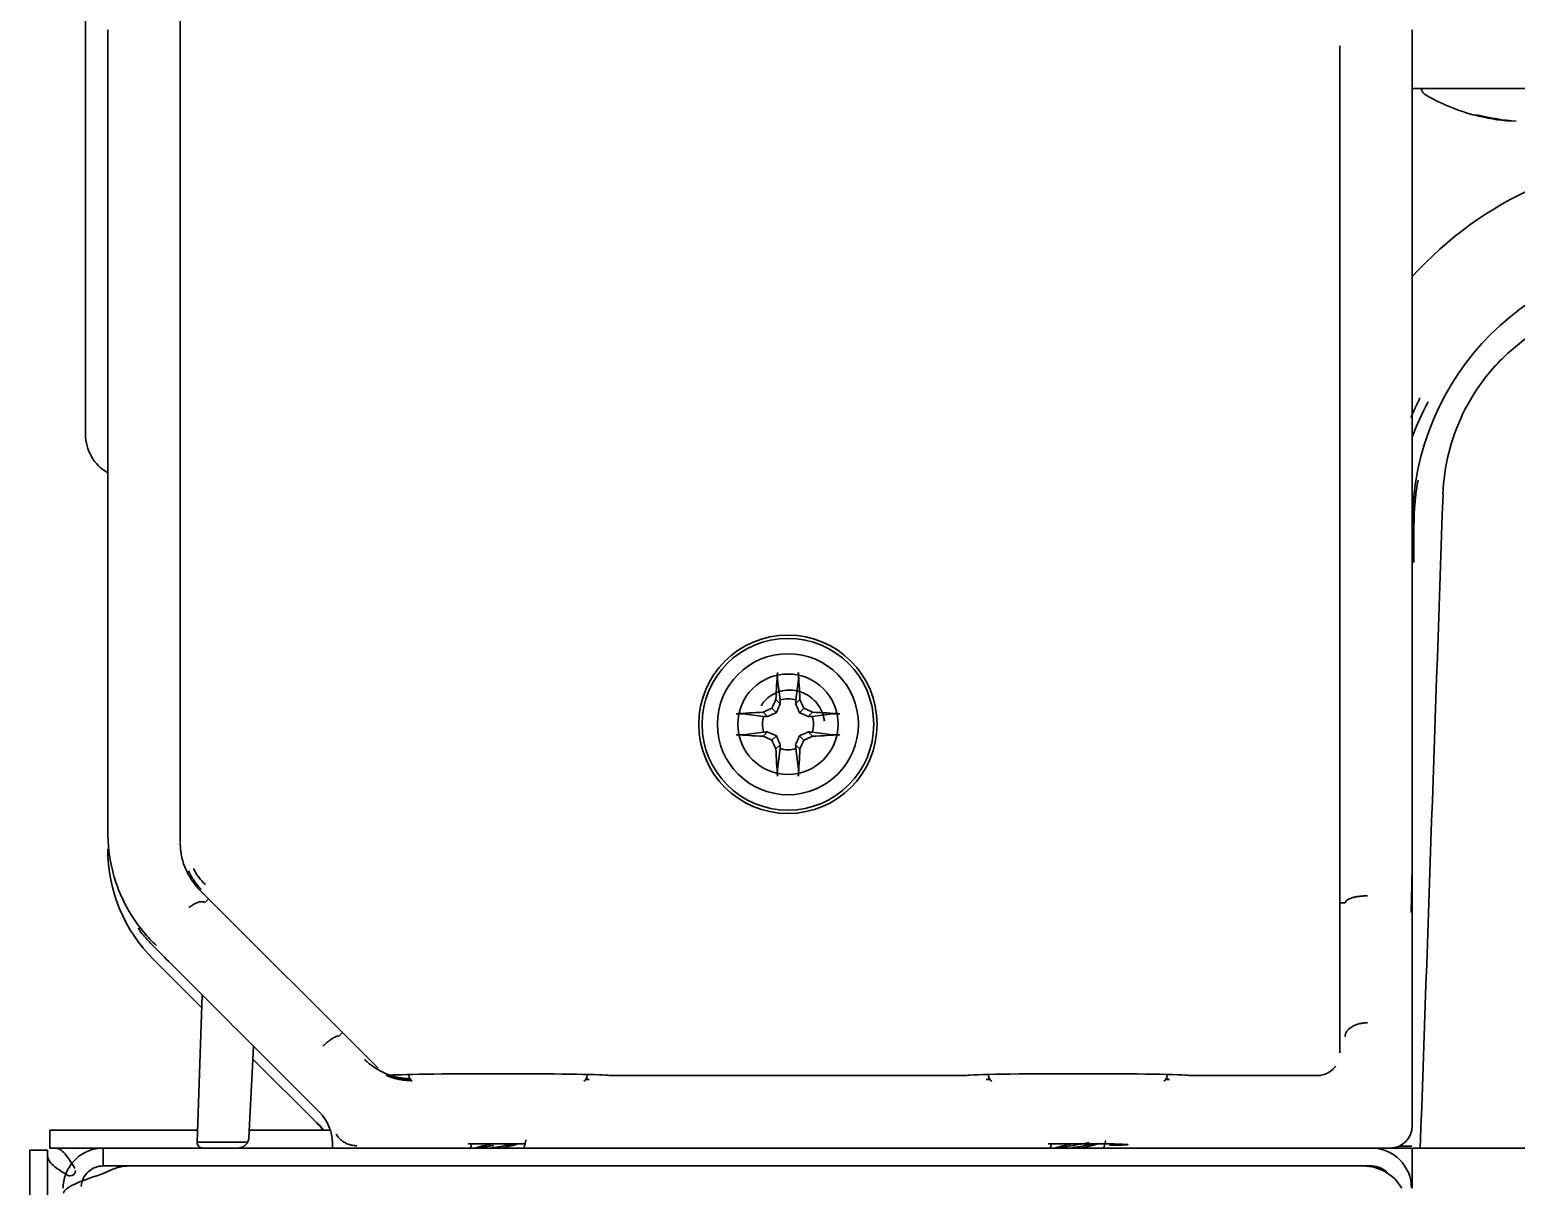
# Model space of a CAD drawing. Header units: inches. Extents: x 786 to 5755, y -850 to 3635.
# Drawn here: x 3394.2 to 3460.9, y 3464.2 to 3516.1 of the extents above; entities that cross this region are included whole.
import ezdxf

# ---------------------------------------------------------------- set-up
doc = ezdxf.new("R2010")
doc.units = ezdxf.units.IN
doc.layers.add('1', color=7, linetype='Continuous', true_color=0xffffff)
doc.layers.add('4', color=7, linetype='Continuous', true_color=0xffffff)

msp = doc.modelspace()

# ---------------------------------------------------------------- linework, layer by layer
at = {"layer": '1', "color": 7, "linetype": 'Continuous', "lineweight": 35}
for p, q in [((3396.74, 3497.951), (3396.74, 3563.951)), ((3397.74, 3516.083), (3397.74, 3480.838)), ((3456.24, 3480.838), (3456.24, 3516.083)), ((3400.99, 3480.145), (3400.99, 3515.355)), ((3452.988, 3480.145), (3452.988, 3515.355)), ((3452.989, 3515.355), (3452.988, 3515.355)), ((3504.271, 3513.451), (3456.241, 3513.451)), ((3460.654, 3512.009), (3460.654, 3511.991)), ((3427.89, 3486.041), (3427.772, 3486.963)), ((3428.59, 3486.041), (3428.708, 3486.963)), ((3427.893, 3485.866), (3427.705, 3486.055)), ((3428.586, 3485.866), (3428.775, 3486.055)), ((3427.15, 3485.301), (3426.228, 3485.419)), ((3427.324, 3485.298), (3427.136, 3485.486)), ((3427.722, 3485.469), (3427.519, 3485.671)), ((3428.758, 3485.469), (3428.96, 3485.671)), ((3429.155, 3485.298), (3429.344, 3485.486)), ((3429.33, 3485.301), (3430.252, 3485.419)), ((3427.15, 3484.601), (3426.228, 3484.483)), ((3427.324, 3484.604), (3427.136, 3484.416)), ((3427.722, 3484.433), (3427.519, 3484.23)), ((3428.758, 3484.433), (3428.96, 3484.23)), ((3429.155, 3484.604), (3429.344, 3484.416)), ((3429.33, 3484.601), (3430.252, 3484.483)), ((3427.893, 3484.035), (3427.705, 3483.847)), ((3427.89, 3483.861), (3427.772, 3482.939)), ((3428.586, 3484.035), (3428.775, 3483.847)), ((3428.59, 3483.861), (3428.708, 3482.939)), ((3397.74, 3480.838), (3397.74, 3480.054)), ((3452.988, 3480.145), (3452.989, 3480.145)), ((3452.988, 3470.217), (3452.988, 3478.804)), ((3409.86, 3469.527), (3401.871, 3477.516)), ((3402.258, 3477.128), (3402.085, 3476.954)), ((3452.991, 3476.952), (3453.233, 3476.951)), ((3456.24, 3474.775), (3456.24, 3476.508)), ((3399.808, 3474.983), (3400.015, 3474.775)), ((3399.79, 3474.401), (3401.959, 3472.232)), ((3401.749, 3466.21), (3401.979, 3472.811)), ((3408.089, 3470.957), (3408.259, 3471.128)), ((3404.278, 3470.508), (3404.064, 3466.425)), ((3404.345, 3470.445), (3407.233, 3467.558)), ((3456.24, 3466.951), (3456.24, 3470.445)), ((3404.249, 3469.942), (3407.068, 3467.122)), ((3411.24, 3469.251), (3411.24, 3469.201)), ((3419.24, 3469.201), (3419.24, 3469.251)), ((3420.123, 3469.216), (3420.138, 3469.213)), ((3420.123, 3469.216), (3420.221, 3469.207)), ((3420.138, 3469.213), (3420.236, 3469.204)), ((3420.236, 3469.204), (3436.244, 3469.204)), ((3436.244, 3469.204), (3436.341, 3469.213)), ((3436.259, 3469.207), (3436.357, 3469.216)), ((3436.341, 3469.213), (3436.357, 3469.216)), ((3437.24, 3469.251), (3437.24, 3469.201)), ((3445.24, 3469.201), (3445.24, 3469.251)), ((3446.123, 3469.216), (3446.138, 3469.213)), ((3446.123, 3469.216), (3446.221, 3469.207)), ((3446.138, 3469.213), (3446.236, 3469.204)), ((3446.238, 3469.203), (3452.004, 3469.203)), ((3452.691, 3469.497), (3452.698, 3469.504)), ((3395.14, 3466.751), (3397.14, 3466.751)), ((3395.14, 3465.951), (3395.14, 3466.751)), ((3401.774, 3466.751), (3397.14, 3466.751)), ((3407.734, 3466.751), (3404.091, 3466.751)), ((3394.24, 3463.851), (3394.24, 3465.851)), ((3394.24, 3465.851), (3395.04, 3465.851)), ((3395.04, 3465.851), (3395.04, 3463.851)), ((3397.14, 3465.951), (3395.14, 3465.951)), ((3397.542, 3465.951), (3397.14, 3465.951)), ((3397.54, 3465.951), (3397.865, 3465.951)), ((3397.865, 3465.951), (3398.711, 3465.951)), ((3398.711, 3465.951), (3454.404, 3465.951)), ((3407.818, 3466.179), (3407.822, 3465.95)), ((3414.042, 3466.141), (3414.051, 3466.11)), ((3414.065, 3466.137), (3414.051, 3466.11)), ((3414.285, 3465.976), (3414.212, 3465.951)), ((3440.042, 3466.141), (3440.051, 3466.11)), ((3440.065, 3466.137), (3440.051, 3466.11)), ((3440.285, 3465.976), (3440.212, 3465.951)), ((3454.404, 3465.951), (3455.24, 3465.951)), ((3456.24, 3465.951), (4195.24, 3465.951)), ((3456.24, 3464.151), (3456.24, 3465.951)), ((3397.54, 3465.151), (3397.865, 3465.151)), ((3398.711, 3465.151), (3397.865, 3465.151)), ((3398.711, 3465.151), (3454.404, 3465.151)), ((3398.711, 3465.149), (3454.04, 3465.149)), ((3404.24, 3465.149), (3404.24, 3465.151)), ((3407.836, 3465.151), (3407.836, 3465.148)), ((3414.036, 3465.151), (3414.037, 3465.149)), ((3416.449, 3465.149), (3416.448, 3465.151)), ((3440.036, 3465.151), (3440.037, 3465.149)), ((3442.449, 3465.149), (3442.448, 3465.151)), ((3449.24, 3465.151), (3449.24, 3465.149)), ((3397.865, 3464.962), (3397.54, 3464.81))]:
    msp.add_line(p, q, dxfattribs=at)
for radius in [4, 3.85, 3.16, 2.25]:
    msp.add_circle((3428.24, 3484.951), radius, dxfattribs=at)
for centre, radius, start, end in [((3457.115, 3513.577), 0.5, 194.60231, 240.32065), ((3461.365, 3521.034), 9.083, 240.32065, 256.7388), ((3398.74, 3497.951), 2, 180, 239.99906), ((3428.24, 3484.951), 1.145, 72.20111, 107.79889), ((3428.24, 3484.951), 1.145, 162.20111, 197.79889), ((3428.24, 3484.951), 1.145, 342.20111, 17.79889), ((3428.24, 3484.951), 1.145, 252.20111, 287.79889), ((3404.74, 3479.35), 7, 180, 225), ((3411.523, 3469.201), 0.283, 180, 241.92751), ((3418.957, 3469.201), 0.283, 298.07249, 0), ((3437.523, 3469.201), 0.283, 180, 241.92751), ((3444.957, 3469.201), 0.283, 298.07249, 0), ((3401.999, 3466.201), 0.25, 178, 270), ((3454.404, 3464.151), 1.8, 0.001, 90), ((3398.711, 3463.149), 2, 90, 115), ((3454.04, 3463.149), 2, 30.06703, 90), ((3454.404, 3464.151), 1, 40.96544, 90), ((3396.04, 3464.951), 0.25, 270, 0)]:
    msp.add_arc(centre, radius, start, end, dxfattribs=at)
for centre, major_axis, ratio, start_param, end_param in [((3461.152, 3521.034), (0, -9.059), 0.947542, 6.033606, 6.225112), ((3459.115, 3521.034), (0, -8.787), 0.206731, 6.237649, 6.328721), ((3461.425, 3521.034), (0, 9.059), 0.995851, 2.892014, 3.083519), ((3427.943, 3484.956), (0.065, 3.728), 0.072244, 0.900133, 1.272854), ((3428.536, 3484.956), (0.065, -3.728), 0.072244, 1.868738, 2.24146), ((3427.686, 3485.209), (1.559, 3.344), 0.094201, 1.359315, 1.476181), ((3428.794, 3485.209), (1.559, -3.344), 0.094201, 1.665412, 1.782277), ((3428.235, 3485.248), (3.728, 0.065), 0.072244, 1.868738, 2.24146), ((3427.981, 3485.505), (3.344, 1.559), 0.094201, 1.665412, 1.782277), ((3428.498, 3485.505), (3.344, -1.559), 0.094201, 1.359315, 1.476181), ((3428.245, 3485.248), (3.728, -0.065), 0.072244, 0.900133, 1.272854), ((3428.235, 3484.654), (-3.728, 0.065), 0.072244, 0.900133, 1.272854), ((3428.245, 3484.654), (-3.728, -0.065), 0.072244, 1.868738, 2.24146), ((3427.981, 3484.397), (-3.344, 1.559), 0.094201, 1.359315, 1.476181), ((3427.686, 3484.692), (-1.559, 3.344), 0.094201, 1.665412, 1.782277), ((3427.943, 3484.946), (-0.065, 3.728), 0.072244, 1.868738, 2.24146), ((3428.536, 3484.946), (-0.065, -3.728), 0.072244, 0.900133, 1.272854), ((3428.794, 3484.692), (-1.559, -3.344), 0.094201, 1.359315, 1.476181), ((3428.498, 3484.397), (-3.344, -1.559), 0.094201, 1.665412, 1.782277), ((3411.369, 3472.056), (-1.148, -2.772), 0.999955, 5.997348, 6.5508), ((3415.24, 3469.199), (5, 0), 0.017455, 0.087266, 2.885131), ((3441.24, 3469.199), (5, 0), 0.017455, 0.087266, 3.054326), ((3451.981, 3470.201), (0.004, -1), 0.999695, 0.153653, 0.785268), ((3451.988, 3470.208), (0.71, -0.704), 0.999698, 0.000009, 0.152445), ((3415.24, 3469.003), (-5, 0), 0.008727, 3.754903, 3.803994), ((3441.24, 3469.003), (-5, 0), 0.008727, 5.620784, 5.675486), ((3441.24, 3469.003), (-5, 0), 0.008727, 3.749292, 3.803994), ((3405.818, 3466.143), (1.841, 0.782), 0.999823, 5.899274, 6.667096), ((3405.749, 3465.632), (0.76, -1.85), 0.999821, 1.774906, 1.96609), ((3455.24, 3466.951), (0.707, -0.707), 0.999695, 5.497939, 7.068431), ((3407.752, 3466.201), (6.003, -0.009), 0.001452, 2.244904, 3.141544), ((3415.24, 3466.108), (2.25, 0), 0.017455, 0.982618, 2.205945), ((3441.24, 3466.108), (2.25, 0), 0.017455, 5.394016, 8.489131)]:
    msp.add_ellipse(centre, major_axis=major_axis, ratio=ratio, start_param=start_param, end_param=end_param, dxfattribs=at)
for points, knots in [([(3400.99, 3515.355), (3400.99, 3515.363), (3400.99, 3515.382), (3400.99, 3515.411), (3400.99, 3515.444), (3400.99, 3515.48), (3400.99, 3515.519), (3400.99, 3515.561), (3400.99, 3515.606), (3400.99, 3515.654), (3400.99, 3515.705), (3400.99, 3515.759), (3400.99, 3515.816), (3400.99, 3515.905), (3400.99, 3516.02), (3400.99, 3516.153), (3400.99, 3516.272), (3400.99, 3516.384), (3400.99, 3516.494), (3400.99, 3516.61), (3400.99, 3516.732), (3400.99, 3516.846), (3400.99, 3516.947), (3400.99, 3517.031), (3400.99, 3517.103), (3400.99, 3517.163), (3400.99, 3517.212), (3400.99, 3517.251), (3400.99, 3517.273), (3400.99, 3517.283)], [0, 0, 0, 0, 0.012547, 0.026606, 0.042175, 0.059252, 0.077837, 0.097927, 0.119522, 0.142618, 0.167217, 0.193315, 0.220914, 0.250011, 0.322371, 0.388142, 0.447348, 0.500002, 0.556656, 0.617196, 0.681636, 0.749995, 0.803508, 0.851103, 0.892774, 0.92851, 0.9583, 0.982134, 1, 1, 1, 1]), ([(3427.772, 3486.963), (3427.771, 3486.97), (3427.77, 3486.978), (3427.769, 3486.993), (3427.769, 3486.998), (3427.768, 3487.009), (3427.768, 3487.021), (3427.767, 3487.034), (3427.767, 3487.047), (3427.767, 3487.054), (3427.767, 3487.075), (3427.767, 3487.089), (3427.767, 3487.112), (3427.767, 3487.119), (3427.767, 3487.134), (3427.767, 3487.15), (3427.767, 3487.165), (3427.768, 3487.18), (3427.768, 3487.187), (3427.769, 3487.21), (3427.769, 3487.224), (3427.771, 3487.251), (3427.772, 3487.264), (3427.773, 3487.276)], [0, 0, 0, 0, 0.125, 0.125, 0.1875, 0.1875, 0.25, 0.3125, 0.3125, 0.375, 0.375, 0.5, 0.5, 0.5625, 0.5625, 0.625, 0.6875, 0.6875, 0.75, 0.75, 0.875, 0.875, 1, 1, 1, 1]), ([(3428.707, 3487.276), (3428.708, 3487.264), (3428.709, 3487.252), (3428.71, 3487.224), (3428.711, 3487.21), (3428.712, 3487.18), (3428.712, 3487.165), (3428.713, 3487.142), (3428.713, 3487.134), (3428.713, 3487.119), (3428.713, 3487.104), (3428.713, 3487.089), (3428.713, 3487.075), (3428.713, 3487.068), (3428.713, 3487.047), (3428.712, 3487.034), (3428.712, 3487.015), (3428.711, 3487.009), (3428.711, 3486.998), (3428.71, 3486.988), (3428.709, 3486.979), (3428.709, 3486.971), (3428.708, 3486.967), (3428.708, 3486.963)], [0, 0, 0, 0, 0.125, 0.125, 0.25, 0.25, 0.375, 0.375, 0.4375, 0.4375, 0.5, 0.5625, 0.5625, 0.625, 0.625, 0.75, 0.75, 0.8125, 0.8125, 0.875, 0.9375, 0.9375, 1, 1, 1, 1]), ([(3427.039, 3485.782), (3427.073, 3485.836), (3427.18, 3485.985), (3427.314, 3486.115), (3427.51, 3486.26), (3427.725, 3486.382), (3427.965, 3486.449), (3428.212, 3486.486), (3428.465, 3486.492), (3428.715, 3486.437), (3428.956, 3486.351), (3429.187, 3486.234), (3429.386, 3486.063), (3429.561, 3485.869), (3429.713, 3485.652), (3429.81, 3485.402), (3429.857, 3485.214), (3429.868, 3485.155), (3429.876, 3485.095)], [0, 0, 0, 0, 0.053108, 0.153342, 0.153342, 0.253577, 0.353812, 0.353812, 0.454047, 0.554282, 0.554282, 0.654517, 0.754752, 0.754752, 0.854987, 0.955222, 0.955222, 1, 1, 1, 1]), ([(3427.893, 3485.866), (3427.866, 3485.802), (3427.838, 3485.736), (3427.781, 3485.604), (3427.752, 3485.537), (3427.722, 3485.469)], [0, 0, 0, 0, 0.5, 0.5, 1, 1, 1, 1]), ([(3428.758, 3485.469), (3428.728, 3485.537), (3428.699, 3485.604), (3428.642, 3485.736), (3428.614, 3485.802), (3428.586, 3485.866)], [0, 0, 0, 0, 0.5, 0.5, 1, 1, 1, 1]), ([(3425.914, 3485.418), (3425.926, 3485.419), (3425.939, 3485.42), (3425.966, 3485.421), (3425.981, 3485.422), (3426.011, 3485.423), (3426.026, 3485.423), (3426.049, 3485.424), (3426.056, 3485.424), (3426.072, 3485.424), (3426.087, 3485.424), (3426.101, 3485.424), (3426.116, 3485.424), (3426.123, 3485.424), (3426.144, 3485.424), (3426.157, 3485.423), (3426.175, 3485.423), (3426.181, 3485.422), (3426.192, 3485.422), (3426.203, 3485.421), (3426.212, 3485.42), (3426.22, 3485.42), (3426.224, 3485.419), (3426.228, 3485.419)], [0, 0, 0, 0, 0.125, 0.125, 0.25, 0.25, 0.375, 0.375, 0.4375, 0.4375, 0.5, 0.5625, 0.5625, 0.625, 0.625, 0.75, 0.75, 0.8125, 0.8125, 0.875, 0.9375, 0.9375, 1, 1, 1, 1]), ([(3427.722, 3485.469), (3427.654, 3485.439), (3427.587, 3485.41), (3427.455, 3485.353), (3427.389, 3485.325), (3427.324, 3485.298)], [0, 0, 0, 0, 0.5, 0.5, 1, 1, 1, 1]), ([(3429.155, 3485.298), (3429.09, 3485.325), (3429.025, 3485.353), (3428.893, 3485.41), (3428.826, 3485.439), (3428.758, 3485.469)], [0, 0, 0, 0, 0.5, 0.5, 1, 1, 1, 1]), ([(3430.252, 3485.419), (3430.259, 3485.42), (3430.267, 3485.42), (3430.282, 3485.421), (3430.287, 3485.422), (3430.298, 3485.422), (3430.31, 3485.423), (3430.323, 3485.423), (3430.336, 3485.424), (3430.343, 3485.424), (3430.364, 3485.424), (3430.378, 3485.424), (3430.4, 3485.424), (3430.408, 3485.424), (3430.423, 3485.424), (3430.439, 3485.424), (3430.454, 3485.423), (3430.469, 3485.423), (3430.476, 3485.423), (3430.499, 3485.422), (3430.513, 3485.421), (3430.54, 3485.42), (3430.553, 3485.419), (3430.565, 3485.418)], [0, 0, 0, 0, 0.125, 0.125, 0.1875, 0.1875, 0.25, 0.3125, 0.3125, 0.375, 0.375, 0.5, 0.5, 0.5625, 0.5625, 0.625, 0.6875, 0.6875, 0.75, 0.75, 0.875, 0.875, 1, 1, 1, 1]), ([(3426.228, 3484.483), (3426.221, 3484.482), (3426.212, 3484.481), (3426.198, 3484.48), (3426.192, 3484.48), (3426.181, 3484.479), (3426.17, 3484.479), (3426.157, 3484.479), (3426.144, 3484.478), (3426.137, 3484.478), (3426.116, 3484.478), (3426.102, 3484.478), (3426.079, 3484.478), (3426.072, 3484.478), (3426.056, 3484.478), (3426.041, 3484.478), (3426.026, 3484.479), (3426.011, 3484.479), (3426.003, 3484.479), (3425.981, 3484.48), (3425.967, 3484.481), (3425.939, 3484.482), (3425.926, 3484.483), (3425.914, 3484.484)], [0, 0, 0, 0, 0.125, 0.125, 0.1875, 0.1875, 0.25, 0.3125, 0.3125, 0.375, 0.375, 0.5, 0.5, 0.5625, 0.5625, 0.625, 0.6875, 0.6875, 0.75, 0.75, 0.875, 0.875, 1, 1, 1, 1]), ([(3427.324, 3484.604), (3427.389, 3484.577), (3427.455, 3484.549), (3427.587, 3484.492), (3427.654, 3484.463), (3427.722, 3484.433)], [0, 0, 0, 0, 0.5, 0.5, 1, 1, 1, 1]), ([(3427.722, 3484.433), (3427.752, 3484.365), (3427.781, 3484.298), (3427.838, 3484.166), (3427.866, 3484.1), (3427.893, 3484.035)], [0, 0, 0, 0, 0.5, 0.5, 1, 1, 1, 1]), ([(3428.586, 3484.035), (3428.614, 3484.1), (3428.642, 3484.166), (3428.699, 3484.298), (3428.728, 3484.365), (3428.758, 3484.433)], [0, 0, 0, 0, 0.5, 0.5, 1, 1, 1, 1]), ([(3428.758, 3484.433), (3428.826, 3484.463), (3428.893, 3484.492), (3429.025, 3484.549), (3429.09, 3484.577), (3429.155, 3484.604)], [0, 0, 0, 0, 0.5, 0.5, 1, 1, 1, 1]), ([(3430.565, 3484.484), (3430.553, 3484.483), (3430.541, 3484.482), (3430.513, 3484.481), (3430.499, 3484.48), (3430.469, 3484.479), (3430.454, 3484.478), (3430.431, 3484.478), (3430.423, 3484.478), (3430.408, 3484.478), (3430.393, 3484.478), (3430.378, 3484.478), (3430.364, 3484.478), (3430.357, 3484.478), (3430.336, 3484.478), (3430.323, 3484.478), (3430.304, 3484.479), (3430.298, 3484.479), (3430.287, 3484.48), (3430.277, 3484.481), (3430.268, 3484.481), (3430.259, 3484.482), (3430.256, 3484.483), (3430.252, 3484.483)], [0, 0, 0, 0, 0.125, 0.125, 0.25, 0.25, 0.375, 0.375, 0.4375, 0.4375, 0.5, 0.5625, 0.5625, 0.625, 0.625, 0.75, 0.75, 0.8125, 0.8125, 0.875, 0.9375, 0.9375, 1, 1, 1, 1]), ([(3427.773, 3482.625), (3427.772, 3482.637), (3427.771, 3482.65), (3427.77, 3482.678), (3427.769, 3482.692), (3427.768, 3482.722), (3427.767, 3482.737), (3427.767, 3482.76), (3427.767, 3482.767), (3427.767, 3482.783), (3427.767, 3482.798), (3427.767, 3482.812), (3427.767, 3482.827), (3427.767, 3482.834), (3427.767, 3482.855), (3427.767, 3482.868), (3427.768, 3482.886), (3427.768, 3482.892), (3427.769, 3482.903), (3427.77, 3482.914), (3427.77, 3482.923), (3427.771, 3482.931), (3427.771, 3482.935), (3427.772, 3482.939)], [0, 0, 0, 0, 0.125, 0.125, 0.25, 0.25, 0.375, 0.375, 0.4375, 0.4375, 0.5, 0.5625, 0.5625, 0.625, 0.625, 0.75, 0.75, 0.8125, 0.8125, 0.875, 0.9375, 0.9375, 1, 1, 1, 1]), ([(3428.708, 3482.939), (3428.709, 3482.932), (3428.709, 3482.923), (3428.71, 3482.909), (3428.711, 3482.904), (3428.711, 3482.892), (3428.712, 3482.881), (3428.712, 3482.868), (3428.713, 3482.855), (3428.713, 3482.848), (3428.713, 3482.827), (3428.713, 3482.813), (3428.713, 3482.79), (3428.713, 3482.783), (3428.713, 3482.767), (3428.713, 3482.752), (3428.712, 3482.737), (3428.712, 3482.722), (3428.712, 3482.714), (3428.711, 3482.692), (3428.71, 3482.678), (3428.709, 3482.65), (3428.708, 3482.637), (3428.707, 3482.625)], [0, 0, 0, 0, 0.125, 0.125, 0.1875, 0.1875, 0.25, 0.3125, 0.3125, 0.375, 0.375, 0.5, 0.5, 0.5625, 0.5625, 0.625, 0.6875, 0.6875, 0.75, 0.75, 0.875, 0.875, 1, 1, 1, 1]), ([(3456.24, 3476.508), (3456.24, 3476.946), (3456.24, 3477.578), (3456.24, 3479.098), (3456.24, 3479.961), (3456.24, 3480.838)], [0, 0, 0, 0, 0.5, 0.5, 1, 1, 1, 1]), ([(3397.741, 3479.851), (3397.741, 3479.866), (3397.741, 3479.88), (3397.741, 3479.903), (3397.741, 3479.911), (3397.74, 3479.927), (3397.74, 3479.936), (3397.74, 3479.961), (3397.74, 3479.979), (3397.74, 3480.006), (3397.74, 3480.016), (3397.74, 3480.035), (3397.74, 3480.045), (3397.74, 3480.055)], [0, 0, 0, 0, 0.25, 0.25, 0.375, 0.375, 0.5, 0.5, 0.75, 0.75, 0.875, 0.875, 1, 1, 1, 1]), ([(3398.071, 3477.968), (3398.017, 3478.137), (3397.924, 3478.478), (3397.856, 3478.824), (3397.815, 3479.086), (3397.803, 3479.173), (3397.783, 3479.349), (3397.774, 3479.437), (3397.753, 3479.702), (3397.746, 3479.88), (3397.746, 3480.057)], [0, 0, 0, 0, 0.25, 0.5, 0.5, 0.625, 0.625, 0.75, 0.75, 1, 1, 1, 1]), ([(3452.988, 3478.887), (3452.988, 3478.936), (3452.988, 3478.985), (3452.988, 3479.085), (3452.988, 3479.136), (3452.988, 3479.238), (3452.988, 3479.29), (3452.988, 3479.394), (3452.988, 3479.446), (3452.988, 3479.552), (3452.988, 3479.605), (3452.988, 3479.712), (3452.988, 3479.766), (3452.988, 3479.874), (3452.988, 3479.928), (3452.988, 3480.037), (3452.988, 3480.091), (3452.988, 3480.145)], [0, 0, 0, 0, 0.125, 0.125, 0.25, 0.25, 0.375, 0.375, 0.5, 0.5, 0.625, 0.625, 0.75, 0.75, 0.875, 0.875, 1, 1, 1, 1]), ([(3452.988, 3479.802), (3452.988, 3479.801), (3452.988, 3479.801), (3452.988, 3479.742), (3452.988, 3479.685), (3452.988, 3479.571), (3452.988, 3479.515), (3452.988, 3479.402), (3452.988, 3479.346), (3452.988, 3479.235), (3452.988, 3479.18), (3452.988, 3479.071), (3452.988, 3479.016), (3452.988, 3478.936), (3452.988, 3478.909), (3452.988, 3478.856), (3452.988, 3478.83), (3452.988, 3478.804)], [0, 0, 0, 0, 0.002224, 0.002224, 0.16852, 0.16852, 0.334816, 0.334816, 0.501112, 0.501112, 0.667408, 0.667408, 0.833704, 0.833704, 0.916852, 0.916852, 1, 1, 1, 1]), ([(3400.99, 3479.626), (3400.99, 3479.578), (3400.992, 3479.529), (3400.997, 3479.432), (3401, 3479.383), (3401.015, 3479.238), (3401.03, 3479.142), (3401.087, 3478.856), (3401.144, 3478.669), (3401.239, 3478.441), (3401.259, 3478.396), (3401.302, 3478.307), (3401.324, 3478.263), (3401.393, 3478.134), (3401.444, 3478.05), (3401.552, 3477.889), (3401.609, 3477.811), (3401.732, 3477.662), (3401.797, 3477.59), (3401.866, 3477.521)], [0, 0, 0, 0, 0.0625, 0.0625, 0.125, 0.125, 0.25, 0.25, 0.5, 0.5, 0.5625, 0.5625, 0.625, 0.625, 0.75, 0.75, 0.875, 0.875, 1, 1, 1, 1]), ([(3401.584, 3478.479), (3401.618, 3478.411), (3401.655, 3478.346), (3401.733, 3478.218), (3401.775, 3478.157), (3401.909, 3477.978), (3402.008, 3477.867), (3402.117, 3477.764)], [0, 0, 0, 0, 0.25, 0.25, 0.5, 0.5, 1, 1, 1, 1]), ([(3399.921, 3475.031), (3399.823, 3475.123), (3399.727, 3475.218), (3399.539, 3475.416), (3399.447, 3475.519), (3399.268, 3475.733), (3399.18, 3475.844), (3399.01, 3476.075), (3398.927, 3476.194), (3398.807, 3476.38), (3398.767, 3476.443), (3398.709, 3476.54), (3398.69, 3476.573), (3398.653, 3476.638), (3398.634, 3476.671), (3398.542, 3476.836), (3398.473, 3476.97), (3398.343, 3477.245), (3398.283, 3477.385), (3398.17, 3477.672), (3398.118, 3477.818), (3398.071, 3477.968)], [0, 0, 0, 0, 0.125, 0.125, 0.25, 0.25, 0.375, 0.375, 0.5, 0.5, 0.5625, 0.5625, 0.59375, 0.59375, 0.625, 0.625, 0.75, 0.75, 0.875, 0.875, 1, 1, 1, 1]), ([(3401.939, 3477.543), (3401.819, 3477.664), (3401.71, 3477.794), (3401.517, 3478.07), (3401.431, 3478.217), (3401.358, 3478.373)], [0, 0, 0, 0, 0.5, 0.5, 1, 1, 1, 1]), ([(3456.222, 3478.185), (3456.22, 3478.04), (3456.218, 3477.894), (3456.216, 3477.714), (3456.215, 3477.678), (3456.214, 3477.606), (3456.212, 3477.498), (3456.21, 3477.392), (3456.205, 3477.182), (3456.202, 3477.044), (3456.196, 3476.841), (3456.193, 3476.74), (3456.19, 3476.641), (3456.187, 3476.575), (3456.186, 3476.542), (3456.185, 3476.509)], [0, 0, 0, 0, 0.25, 0.25, 0.3125, 0.3125, 0.375, 0.5, 0.5, 0.75, 0.75, 0.875, 0.9375, 0.9375, 1, 1, 1, 1]), ([(3454.233, 3477.258), (3454.217, 3477.258), (3454.201, 3477.258), (3454.168, 3477.258), (3454.152, 3477.257), (3454.103, 3477.256), (3454.071, 3477.255), (3454.022, 3477.252), (3454.006, 3477.251), (3453.975, 3477.248), (3453.959, 3477.247), (3453.913, 3477.242), (3453.852, 3477.236), (3453.778, 3477.225), (3453.736, 3477.218), (3453.708, 3477.213), (3453.694, 3477.21), (3453.626, 3477.196), (3453.576, 3477.183), (3453.507, 3477.162), (3453.485, 3477.155), (3453.453, 3477.143), (3453.443, 3477.139), (3453.423, 3477.131), (3453.414, 3477.127), (3453.369, 3477.106), (3453.338, 3477.088), (3453.3, 3477.06), (3453.288, 3477.051), (3453.269, 3477.031), (3453.261, 3477.021), (3453.241, 3476.992), (3453.234, 3476.972), (3453.233, 3476.951)], [0, 0, 0, 0, 0.03125, 0.03125, 0.0625, 0.0625, 0.125, 0.125, 0.15625, 0.15625, 0.1875, 0.1875, 0.25, 0.3125, 0.34375, 0.34375, 0.375, 0.375, 0.5, 0.5, 0.5625, 0.5625, 0.59375, 0.59375, 0.625, 0.625, 0.75, 0.75, 0.8125, 0.8125, 0.875, 0.875, 1, 1, 1, 1]), ([(3401.381, 3476.732), (3401.399, 3476.746), (3401.418, 3476.76), (3401.442, 3476.777), (3401.447, 3476.78), (3401.456, 3476.787), (3401.47, 3476.797), (3401.485, 3476.807), (3401.513, 3476.825), (3401.532, 3476.837), (3401.569, 3476.86), (3401.587, 3476.871), (3401.641, 3476.901), (3401.676, 3476.919), (3401.728, 3476.942), (3401.744, 3476.949), (3401.777, 3476.961), (3401.793, 3476.967), (3401.84, 3476.982), (3401.87, 3476.989), (3401.911, 3476.995), (3401.924, 3476.996), (3401.95, 3476.998), (3401.962, 3476.998), (3401.997, 3476.996), (3402.039, 3476.987), (3402.072, 3476.967), (3402.085, 3476.954)], [0, 0, 0, 0, 0.0625, 0.0625, 0.078125, 0.078125, 0.09375, 0.125, 0.125, 0.1875, 0.1875, 0.25, 0.25, 0.375, 0.375, 0.4375, 0.4375, 0.5, 0.5, 0.625, 0.625, 0.6875, 0.6875, 0.75, 0.75, 0.875, 1, 1, 1, 1]), ([(3399.097, 3475.808), (3399.174, 3475.703), (3399.253, 3475.601), (3399.475, 3475.332), (3399.621, 3475.171), (3399.772, 3475.019)], [0, 0, 0, 0, 0.368986, 0.368986, 1, 1, 1, 1]), ([(3400.015, 3474.775), (3400.453, 3474.338), (3401.087, 3473.704), (3402.604, 3472.187), (3403.47, 3471.321), (3404.345, 3470.445)], [0, 0, 0, 0, 0.5, 0.5, 1, 1, 1, 1]), ([(3456.24, 3470.445), (3456.24, 3471.322), (3456.24, 3472.185), (3456.24, 3473.705), (3456.24, 3474.337), (3456.24, 3474.775)], [0, 0, 0, 0, 0.5, 0.5, 1, 1, 1, 1]), ([(3454.227, 3471.566), (3454.211, 3471.566), (3454.187, 3471.565), (3454.163, 3471.564), (3454.147, 3471.564), (3454.139, 3471.563), (3454.098, 3471.561), (3454.066, 3471.558), (3454.017, 3471.552), (3454.001, 3471.549), (3453.97, 3471.545), (3453.954, 3471.542), (3453.908, 3471.533), (3453.847, 3471.52), (3453.773, 3471.498), (3453.731, 3471.483), (3453.703, 3471.473), (3453.689, 3471.468), (3453.621, 3471.44), (3453.571, 3471.414), (3453.502, 3471.372), (3453.48, 3471.357), (3453.448, 3471.334), (3453.438, 3471.326), (3453.418, 3471.309), (3453.409, 3471.301), (3453.364, 3471.26), (3453.333, 3471.225), (3453.294, 3471.169), (3453.283, 3471.15), (3453.264, 3471.111), (3453.255, 3471.092), (3453.235, 3471.033), (3453.228, 3470.993), (3453.227, 3470.953)], [0, 0, 0, 0, 0.03125, 0.046875, 0.046875, 0.0625, 0.0625, 0.125, 0.125, 0.15625, 0.15625, 0.1875, 0.1875, 0.25, 0.3125, 0.34375, 0.34375, 0.375, 0.375, 0.5, 0.5, 0.5625, 0.5625, 0.59375, 0.59375, 0.625, 0.625, 0.75, 0.75, 0.8125, 0.8125, 0.875, 0.875, 1, 1, 1, 1]), ([(3407.384, 3470.518), (3407.405, 3470.537), (3407.425, 3470.556), (3407.45, 3470.579), (3407.455, 3470.583), (3407.466, 3470.592), (3407.481, 3470.606), (3407.496, 3470.619), (3407.547, 3470.663), (3407.587, 3470.696), (3407.636, 3470.735), (3407.645, 3470.743), (3407.664, 3470.757), (3407.674, 3470.765), (3407.702, 3470.786), (3407.72, 3470.799), (3407.773, 3470.838), (3407.807, 3470.86), (3407.847, 3470.885), (3407.855, 3470.89), (3407.87, 3470.899), (3407.878, 3470.904), (3407.9, 3470.916), (3407.914, 3470.924), (3407.954, 3470.944), (3407.978, 3470.954), (3408.01, 3470.964), (3408.02, 3470.966), (3408.038, 3470.969), (3408.047, 3470.97), (3408.069, 3470.969), (3408.081, 3470.965), (3408.089, 3470.958)], [0, 0, 0, 0, 0.0625, 0.0625, 0.078125, 0.078125, 0.09375, 0.125, 0.125, 0.25, 0.25, 0.28125, 0.28125, 0.3125, 0.3125, 0.375, 0.375, 0.5, 0.5, 0.53125, 0.53125, 0.5625, 0.5625, 0.625, 0.625, 0.75, 0.75, 0.8125, 0.8125, 0.875, 0.875, 1, 1, 1, 1]), ([(3409.485, 3469.72), (3409.443, 3469.755), (3409.401, 3469.79), (3409.342, 3469.844), (3409.322, 3469.862), (3409.284, 3469.898), (3409.265, 3469.917), (3409.247, 3469.935)], [0, 0, 0, 0, 0.5, 0.5, 0.75, 0.75, 1, 1, 1, 1]), ([(3411.358, 3469.031), (3411.268, 3469.03), (3411.183, 3469.033), (3411.024, 3469.044), (3410.95, 3469.052), (3410.812, 3469.072), (3410.749, 3469.084), (3410.661, 3469.102), (3410.633, 3469.108), (3410.593, 3469.117), (3410.58, 3469.12), (3410.555, 3469.126), (3410.493, 3469.142), (3410.4, 3469.168), (3410.339, 3469.187), (3410.291, 3469.202), (3410.272, 3469.208), (3410.256, 3469.212), (3410.254, 3469.213), (3410.249, 3469.214), (3410.247, 3469.215), (3410.242, 3469.216), (3410.24, 3469.215), (3410.239, 3469.214), (3410.245, 3469.21), (3410.268, 3469.198), (3410.302, 3469.182), (3410.36, 3469.159), (3410.413, 3469.139), (3410.432, 3469.132), (3410.473, 3469.118), (3410.495, 3469.111), (3410.565, 3469.089), (3410.617, 3469.074), (3410.731, 3469.046), (3410.794, 3469.032), (3410.93, 3469.008), (3411.003, 3468.997), (3411.122, 3468.986), (3411.163, 3468.983), (3411.247, 3468.978), (3411.291, 3468.976), (3411.335, 3468.976)], [0, 0, 0, 0, 0.0625, 0.0625, 0.125, 0.125, 0.1875, 0.1875, 0.21875, 0.21875, 0.234375, 0.234375, 0.25, 0.3125, 0.375, 0.375, 0.4375, 0.4375, 0.453125, 0.453125, 0.46875, 0.46875, 0.5, 0.5, 0.5625, 0.5625, 0.625, 0.6875, 0.6875, 0.71875, 0.71875, 0.75, 0.75, 0.8125, 0.8125, 0.875, 0.875, 0.9375, 0.9375, 0.96875, 0.96875, 1, 1, 1, 1]), ([(3452.044, 3469.204), (3452.049, 3469.204), (3452.056, 3469.205), (3452.07, 3469.205), (3452.077, 3469.206), (3452.093, 3469.207), (3452.102, 3469.208), (3452.115, 3469.21), (3452.119, 3469.211), (3452.129, 3469.212), (3452.133, 3469.213), (3452.138, 3469.213)], [0, 0, 0, 0, 0.25, 0.25, 0.5, 0.5, 0.75, 0.75, 0.875, 0.875, 1, 1, 1, 1]), ([(3411.287, 3469.058), (3411.274, 3469.058), (3411.261, 3469.058), (3411.239, 3469.059), (3411.231, 3469.059), (3411.216, 3469.06), (3411.208, 3469.06), (3411.167, 3469.062), (3411.134, 3469.065), (3411.082, 3469.069), (3411.065, 3469.071), (3411.03, 3469.075), (3411.012, 3469.077), (3410.994, 3469.079)], [0, 0, 0, 0, 0.153224, 0.153224, 0.237902, 0.237902, 0.322579, 0.322579, 0.66129, 0.66129, 0.830645, 0.830645, 1, 1, 1, 1]), ([(3419.329, 3469.028), (3419.286, 3469.029), (3419.243, 3469.042), (3419.198, 3469.056), (3419.196, 3469.057), (3419.195, 3469.057)], [0, 0, 0, 0, 0.963913, 0.963913, 1, 1, 1, 1]), ([(3437.241, 3469.065), (3437.23, 3469.058), (3437.219, 3469.052), (3437.184, 3469.035), (3437.159, 3469.028), (3437.135, 3469.028)], [0, 0, 0, 0, 0.318424, 0.318424, 1, 1, 1, 1]), ([(3445.345, 3469.028), (3445.333, 3469.028), (3445.32, 3469.03), (3445.296, 3469.036), (3445.284, 3469.041), (3445.26, 3469.052), (3445.248, 3469.059), (3445.229, 3469.071), (3445.221, 3469.076), (3445.214, 3469.082)], [0, 0, 0, 0, 0.274104, 0.274104, 0.548208, 0.548208, 0.822312, 0.822312, 1, 1, 1, 1]), ([(3404.005, 3466.213), (3404.022, 3466.245), (3404.036, 3466.278), (3404.051, 3466.332), (3404.055, 3466.35), (3404.061, 3466.387), (3404.063, 3466.406), (3404.064, 3466.425)], [0, 0, 0, 0, 0.5, 0.5, 0.75, 0.75, 1, 1, 1, 1]), ([(3407.158, 3467.033), (3407.181, 3467.01), (3407.203, 3466.986), (3407.247, 3466.937), (3407.269, 3466.912), (3407.321, 3466.848), (3407.352, 3466.807), (3407.381, 3466.766)], [0, 0, 0, 0, 0.281294, 0.281294, 0.562588, 0.562588, 1, 1, 1, 1]), ([(3407.984, 3466.573), (3408.001, 3466.545), (3408.019, 3466.516), (3408.06, 3466.46), (3408.083, 3466.433), (3408.132, 3466.378), (3408.159, 3466.352), (3408.218, 3466.3), (3408.249, 3466.275), (3408.302, 3466.238), (3408.32, 3466.226), (3408.358, 3466.203), (3408.378, 3466.192), (3408.441, 3466.159), (3408.486, 3466.139), (3408.549, 3466.116), (3408.562, 3466.112), (3408.589, 3466.104), (3408.602, 3466.1), (3408.644, 3466.088), (3408.673, 3466.082), (3408.735, 3466.07), (3408.767, 3466.066), (3408.836, 3466.06), (3408.872, 3466.058), (3408.911, 3466.059)], [0, 0, 0, 0, 0.125, 0.125, 0.25, 0.25, 0.375, 0.375, 0.5, 0.5, 0.5625, 0.5625, 0.625, 0.625, 0.75, 0.75, 0.78125, 0.78125, 0.8125, 0.8125, 0.875, 0.875, 0.9375, 0.9375, 1, 1, 1, 1]), ([(3396.266, 3465.034), (3396.193, 3465.157), (3396.119, 3465.279), (3395.971, 3465.502), (3395.898, 3465.603), (3395.75, 3465.771), (3395.676, 3465.837), (3395.529, 3465.928), (3395.455, 3465.951), (3395.381, 3465.951)], [0, 0, 0, 0, 0.25, 0.25, 0.5, 0.5, 0.75, 0.75, 1, 1, 1, 1]), ([(3395.746, 3464.3), (3395.755, 3464.411), (3395.775, 3464.521), (3395.834, 3464.737), (3395.874, 3464.841), (3395.972, 3465.042), (3396.03, 3465.138), (3396.164, 3465.316), (3396.239, 3465.4), (3396.403, 3465.551), (3396.492, 3465.619), (3396.681, 3465.737), (3396.782, 3465.787), (3396.99, 3465.868), (3397.097, 3465.899), (3397.317, 3465.94), (3397.428, 3465.951), (3397.54, 3465.951)], [0, 0, 0, 0, 0.125, 0.125, 0.25, 0.25, 0.375, 0.375, 0.5, 0.5, 0.625, 0.625, 0.75, 0.75, 0.875, 0.875, 1, 1, 1, 1]), ([(3403.565, 3465.951), (3403.573, 3465.951), (3403.582, 3465.951), (3403.599, 3465.952), (3403.608, 3465.953), (3403.633, 3465.955), (3403.651, 3465.958), (3403.686, 3465.965), (3403.704, 3465.97), (3403.74, 3465.982), (3403.758, 3465.989), (3403.795, 3466.007), (3403.814, 3466.017), (3403.842, 3466.034), (3403.852, 3466.041), (3403.871, 3466.055), (3403.88, 3466.063), (3403.9, 3466.079), (3403.91, 3466.088), (3403.929, 3466.108), (3403.939, 3466.118), (3403.953, 3466.136), (3403.958, 3466.142), (3403.968, 3466.154), (3403.973, 3466.161), (3403.987, 3466.182), (3403.996, 3466.197), (3404.005, 3466.213)], [0, 0, 0, 0, 0.0625, 0.0625, 0.125, 0.125, 0.25, 0.25, 0.375, 0.375, 0.5, 0.5, 0.625, 0.625, 0.6875, 0.6875, 0.75, 0.75, 0.8125, 0.8125, 0.875, 0.875, 0.90625, 0.90625, 0.9375, 0.9375, 1, 1, 1, 1]), ([(3414.273, 3465.97), (3414.314, 3465.983), (3414.358, 3465.996), (3414.421, 3466.014), (3414.436, 3466.018), (3414.467, 3466.026), (3414.482, 3466.03), (3414.53, 3466.042), (3414.563, 3466.05), (3414.663, 3466.074), (3414.733, 3466.09), (3414.826, 3466.11), (3414.844, 3466.115), (3414.881, 3466.123), (3414.917, 3466.13), (3414.953, 3466.138), (3414.971, 3466.142)], [0, 0, 0, 0, 0.228802, 0.228802, 0.299463, 0.299463, 0.370124, 0.370124, 0.511447, 0.511447, 0.794093, 0.794093, 0.864754, 0.864754, 0.935415, 1, 1, 1, 1]), ([(3415.051, 3466.072), (3414.952, 3466.055), (3414.854, 3466.038), (3414.668, 3466.006), (3414.58, 3465.99), (3414.495, 3465.974)], [0, 0, 0, 0, 0.519313, 0.519313, 1, 1, 1, 1]), ([(3415.941, 3466.134), (3415.937, 3466.133), (3415.816, 3466.109), (3415.687, 3466.085), (3415.427, 3466.038), (3415.215, 3466.002), (3415.003, 3465.965), (3414.926, 3465.952)], [0, 0, 0, 0, 0.012885, 0.3975, 0.3975, 0.782115, 1, 1, 1, 1]), ([(3416.193, 3466.162), (3416.191, 3466.161), (3416.158, 3466.149), (3416.124, 3466.138), (3416.057, 3466.117), (3416.023, 3466.106), (3415.968, 3466.09), (3415.95, 3466.085), (3415.912, 3466.075), (3415.893, 3466.069), (3415.796, 3466.043), (3415.715, 3466.022), (3415.61, 3465.995), (3415.589, 3465.99), (3415.546, 3465.979), (3415.524, 3465.974), (3415.478, 3465.963), (3415.454, 3465.957), (3415.429, 3465.951)], [0, 0, 0, 0, 0.013394, 0.163883, 0.163883, 0.314372, 0.314372, 0.389616, 0.389616, 0.464861, 0.464861, 0.765839, 0.765839, 0.841084, 0.841084, 0.916328, 0.916328, 1, 1, 1, 1]), ([(3440.273, 3465.97), (3440.314, 3465.983), (3440.358, 3465.996), (3440.421, 3466.014), (3440.436, 3466.018), (3440.467, 3466.026), (3440.482, 3466.03), (3440.53, 3466.042), (3440.563, 3466.05), (3440.663, 3466.074), (3440.733, 3466.09), (3440.826, 3466.11), (3440.844, 3466.115), (3440.881, 3466.123), (3440.917, 3466.13), (3440.953, 3466.138), (3440.971, 3466.142)], [0, 0, 0, 0, 0.228802, 0.228802, 0.299463, 0.299463, 0.370124, 0.370124, 0.511447, 0.511447, 0.794093, 0.794093, 0.864754, 0.864754, 0.935415, 1, 1, 1, 1]), ([(3441.749, 3466.196), (3441.688, 3466.184), (3441.625, 3466.173), (3441.431, 3466.138), (3441.162, 3466.091), (3440.89, 3466.045), (3440.625, 3465.998), (3440.486, 3465.973), (3440.357, 3465.948), (3440.348, 3465.946)], [0, 0, 0, 0, 0.138288, 0.138288, 0.418904, 0.699521, 0.699521, 0.980137, 1, 1, 1, 1]), ([(3441.941, 3466.134), (3441.937, 3466.133), (3441.816, 3466.109), (3441.687, 3466.085), (3441.427, 3466.038), (3441.215, 3466.002), (3441.003, 3465.965), (3440.926, 3465.952)], [0, 0, 0, 0, 0.012885, 0.3975, 0.3975, 0.782115, 1, 1, 1, 1]), ([(3442.193, 3466.162), (3442.191, 3466.161), (3442.158, 3466.149), (3442.124, 3466.138), (3442.057, 3466.117), (3442.023, 3466.106), (3441.968, 3466.09), (3441.95, 3466.085), (3441.912, 3466.075), (3441.893, 3466.069), (3441.796, 3466.043), (3441.715, 3466.022), (3441.61, 3465.995), (3441.589, 3465.99), (3441.546, 3465.979), (3441.524, 3465.974), (3441.478, 3465.963), (3441.454, 3465.957), (3441.429, 3465.951)], [0, 0, 0, 0, 0.013394, 0.163883, 0.163883, 0.314372, 0.314372, 0.389616, 0.389616, 0.464861, 0.464861, 0.765839, 0.765839, 0.841084, 0.841084, 0.916328, 0.916328, 1, 1, 1, 1]), ([(3395.04, 3465.61), (3395.04, 3465.536), (3395.063, 3465.462), (3395.153, 3465.315), (3395.22, 3465.241), (3395.388, 3465.093), (3395.489, 3465.019), (3395.712, 3464.872), (3395.834, 3464.798), (3395.957, 3464.724)], [0, 0, 0, 0, 0.25, 0.25, 0.5, 0.5, 0.75, 0.75, 1, 1, 1, 1]), ([(3396.543, 3464.234), (3396.554, 3464.357), (3396.587, 3464.479), (3396.696, 3464.702), (3396.771, 3464.803), (3396.954, 3464.971), (3397.061, 3465.037), (3397.292, 3465.128), (3397.416, 3465.151), (3397.54, 3465.151)], [0, 0, 0, 0, 0.25, 0.25, 0.5, 0.5, 0.75, 0.75, 1, 1, 1, 1]), ([(3397.54, 3464.81), (3397.428, 3464.773), (3397.317, 3464.736), (3397.097, 3464.662), (3396.99, 3464.625), (3396.782, 3464.551), (3396.681, 3464.515), (3396.492, 3464.441), (3396.403, 3464.404), (3396.239, 3464.33), (3396.164, 3464.293), (3396.03, 3464.219), (3395.972, 3464.183), (3395.874, 3464.109), (3395.834, 3464.072), (3395.775, 3463.998), (3395.755, 3463.961), (3395.746, 3463.924)], [0, 0, 0, 0, 0.125, 0.125, 0.25, 0.25, 0.375, 0.375, 0.5, 0.5, 0.625, 0.625, 0.75, 0.75, 0.875, 0.875, 1, 1, 1, 1]), ([(3395.74, 3464.151), (3395.74, 3464.164), (3395.74, 3464.189), (3395.741, 3464.227), (3395.743, 3464.264), (3395.745, 3464.288), (3395.746, 3464.3)], [0, 0, 0, 0, 0.253656, 0.505818, 0.755049, 1, 1, 1, 1])]:
    msp.add_open_spline(points, degree=3, knots=knots, dxfattribs=at)
for points, degree in [([(3427.89, 3486.041), (3427.891, 3485.983), (3427.892, 3485.925), (3427.893, 3485.866)], 3), ([(3428.586, 3485.866), (3428.588, 3485.925), (3428.589, 3485.983), (3428.59, 3486.041)], 3), ([(3427.324, 3485.298), (3427.266, 3485.299), (3427.208, 3485.3), (3427.15, 3485.301)], 3), ([(3429.33, 3485.301), (3429.272, 3485.3), (3429.214, 3485.299), (3429.155, 3485.298)], 3), ([(3427.15, 3484.601), (3427.208, 3484.602), (3427.266, 3484.603), (3427.324, 3484.604)], 3), ([(3429.155, 3484.604), (3429.214, 3484.603), (3429.272, 3484.602), (3429.33, 3484.601)], 3), ([(3427.893, 3484.035), (3427.892, 3483.977), (3427.891, 3483.919), (3427.89, 3483.861)], 3), ([(3428.59, 3483.861), (3428.589, 3483.919), (3428.588, 3483.977), (3428.586, 3484.035)], 3), ([(3397.74, 3480.838), (3397.74, 3480.574), (3397.74, 3480.312), (3397.74, 3480.055)], 3), ([(3400.99, 3479.653), (3400.99, 3479.816), (3400.99, 3479.98), (3400.99, 3480.145)], 3), ([(3452.989, 3478.76), (3452.989, 3478.878)], 1), ([(3401.871, 3477.516), (3401.869, 3477.518), (3401.867, 3477.52), (3401.866, 3477.521)], 3), ([(3402.085, 3476.954), (3402.085, 3476.954), (3402.085, 3476.954), (3402.085, 3476.954)], 3), ([(3453.233, 3476.951), (3453.233, 3476.951), (3453.233, 3476.951), (3453.233, 3476.951)], 3), ([(3399.808, 3474.983), (3399.797, 3474.994), (3399.785, 3475.006), (3399.772, 3475.019)], 3), ([(3408.089, 3470.958), (3408.089, 3470.957)], 1), ([(3453.227, 3470.951), (3453.228, 3470.951), (3453.227, 3470.951), (3453.227, 3470.953)], 3), ([(3452.044, 3469.204), (3452.022, 3469.203), (3452, 3469.203), (3451.979, 3469.204)], 3), ([(3452.698, 3469.504), (3452.735, 3469.542), (3452.768, 3469.581), (3452.797, 3469.621)], 3), ([(3407.068, 3467.122), (3407.096, 3467.095), (3407.123, 3467.068), (3407.15, 3467.04)], 3), ([(3407.158, 3467.033), (3407.155, 3467.035), (3407.153, 3467.038), (3407.15, 3467.04)], 3), ([(3397.54, 3465.151), (3397.54, 3465.951)], 1), ([(3414.051, 3466.12), (3414.028, 3466.036), (3414.006, 3465.951)], 2), ([(3416.402, 3465.951), (3416.449, 3466.133), (3416.497, 3466.314)], 2), ([(3440.051, 3466.12), (3440.028, 3466.036), (3440.006, 3465.951)], 2), ([(3442.402, 3465.951), (3442.447, 3466.124), (3442.493, 3466.297)], 2), ([(3395.957, 3464.724), (3395.983, 3464.709), (3396.011, 3464.701), (3396.04, 3464.701)], 3)]:
    msp.add_open_spline(points, degree=degree, dxfattribs=at)
at = {"layer": '4', "color": 7, "linetype": 'Continuous', "lineweight": 35}
for p, q in [((3459.699, 3500.713), (3459.696, 3500.709)), ((3455.24, 3465.951), (3456.21, 3465.951)), ((3456.222, 3466.043), (3455.659, 3466.043))]:
    msp.add_line(p, q, dxfattribs=at)
for centre, radius, end in [((3468.49, 3493.951), 16.509, 137.90275), ((3468.24, 3493.951), 11.991, 180)]:
    msp.add_arc(centre, radius, 90, end, dxfattribs=at)
for centre, major_axis, ratio, start_param, end_param in [((3466.617, 3494.951), (-3.069, -8.464), 0.999999, 4.24116, 4.365688), ((3470.451, 3499.503), (14.073, 7.603), 0.593937, 2.412522, 2.552971), ((3456.397, 3492.2), (0, -5), 0.017452, 4.354641, 4.712313)]:
    msp.add_ellipse(centre, major_axis=major_axis, ratio=ratio, start_param=start_param, end_param=end_param, dxfattribs=at)
for points, degree, knots in [([(3466.613, 3503.95), (3465.502, 3503.951), (3463.892, 3503.648), (3461.876, 3502.665), (3460.568, 3501.689), (3459.381, 3500.397), (3458.122, 3498.37), (3457.658, 3496.513), (3457.615, 3495.265)], 3, [0, 0, 0, 0, 0.240915, 0.349322, 0.484844, 0.593273, 0.728827, 1, 1, 1, 1]), ([(3459.767, 3500.793), (3459.675, 3500.685), (3459.191, 3500.091), (3458.122, 3498.37), (3457.658, 3496.513), (3457.615, 3495.265)], 3, [0, 0, 0, 0, 0.070239, 0.38011, 1, 1, 1, 1]), ([(3456.177, 3498.694), (3456.184, 3498.711), (3456.199, 3498.746), (3456.221, 3498.798), (3456.244, 3498.85), (3456.267, 3498.903), (3456.29, 3498.955), (3456.314, 3499.008), (3456.338, 3499.06), (3456.362, 3499.113), (3456.387, 3499.166), (3456.412, 3499.219), (3456.437, 3499.271), (3456.462, 3499.324), (3456.488, 3499.377), (3456.514, 3499.43), (3456.541, 3499.483), (3456.568, 3499.536), (3456.586, 3499.572), (3456.595, 3499.589)], 3, [0, 0, 0, 0, 0.055833, 0.113513, 0.171368, 0.229399, 0.287607, 0.345991, 0.404552, 0.463291, 0.522207, 0.581302, 0.640576, 0.70003, 0.759663, 0.819476, 0.879469, 0.939644, 1, 1, 1, 1]), ([(3456.496, 3495.898), (3456.462, 3495.713), (3456.431, 3495.514), (3456.378, 3495.099), (3456.357, 3494.884), (3456.332, 3494.519), (3456.325, 3494.375), (3456.318, 3494.137), (3456.316, 3494.044), (3456.315, 3493.951)], 3, [0, 0, 0, 0, 0.338462, 0.338462, 0.666667, 0.666667, 0.871795, 0.871795, 1, 1, 1, 1]), ([(3456.597, 3465.951), (3456.597, 3465.951), (3456.597, 3465.951), (3456.597, 3465.951), (3456.597, 3465.951), (3456.597, 3465.951), (3456.6, 3465.951), (3456.607, 3465.951), (3456.617, 3465.951), (3456.644, 3465.951), (3456.662, 3465.951), (3456.682, 3465.951), (3456.707, 3465.951), (3456.784, 3465.951), (3456.844, 3465.951), (3456.914, 3465.951), (3456.993, 3465.951), (3457.162, 3465.951), (3457.251, 3465.951), (3457.345, 3465.951), (3457.445, 3465.951), (3457.653, 3465.951), (3457.761, 3465.951), (3457.87, 3465.951), (3457.982, 3465.951), (3458.094, 3465.951)], 5, [0, 0, 0, 0, 0, 0, 0.000001, 0.000001, 0.000001, 0.000001, 0.136344, 0.136344, 0.136344, 0.136344, 0.275707, 0.275707, 0.275707, 0.275707, 0.52702, 0.52702, 0.52702, 0.52702, 0.762986, 0.762986, 0.762986, 0.762986, 1, 1, 1, 1, 1, 1]), ([(3456.597, 3465.951), (3456.597, 3465.951), (3456.597, 3465.951), (3456.597, 3465.951), (3456.597, 3465.951), (3456.597, 3465.951), (3456.6, 3465.951), (3456.607, 3465.951), (3456.617, 3465.951), (3456.644, 3465.951), (3456.662, 3465.951), (3456.682, 3465.951), (3456.707, 3465.951), (3456.784, 3465.951), (3456.844, 3465.951), (3456.914, 3465.951), (3456.993, 3465.951), (3457.162, 3465.951), (3457.251, 3465.951), (3457.345, 3465.951), (3457.445, 3465.951), (3457.653, 3465.951), (3457.761, 3465.951), (3457.87, 3465.951), (3457.982, 3465.951), (3458.094, 3465.951)], 5, [0, 0, 0, 0, 0, 0, 0.000001, 0.000001, 0.000001, 0.000001, 0.136344, 0.136344, 0.136344, 0.136344, 0.275707, 0.275707, 0.275707, 0.275707, 0.52702, 0.52702, 0.52702, 0.52702, 0.762986, 0.762986, 0.762986, 0.762986, 1, 1, 1, 1, 1, 1])]:
    msp.add_open_spline(points, degree=degree, knots=knots, dxfattribs=at)
msp.add_open_spline([(3457.618, 3495.265), (3457.278, 3485.494), (3456.937, 3475.722), (3456.597, 3465.951)], degree=3, dxfattribs=at)
msp.add_open_spline([(3457.618, 3495.265), (3457.278, 3485.494), (3456.937, 3475.722), (3456.597, 3465.951)], degree=3, dxfattribs=at)

doc.saveas('drawing.dxf')
